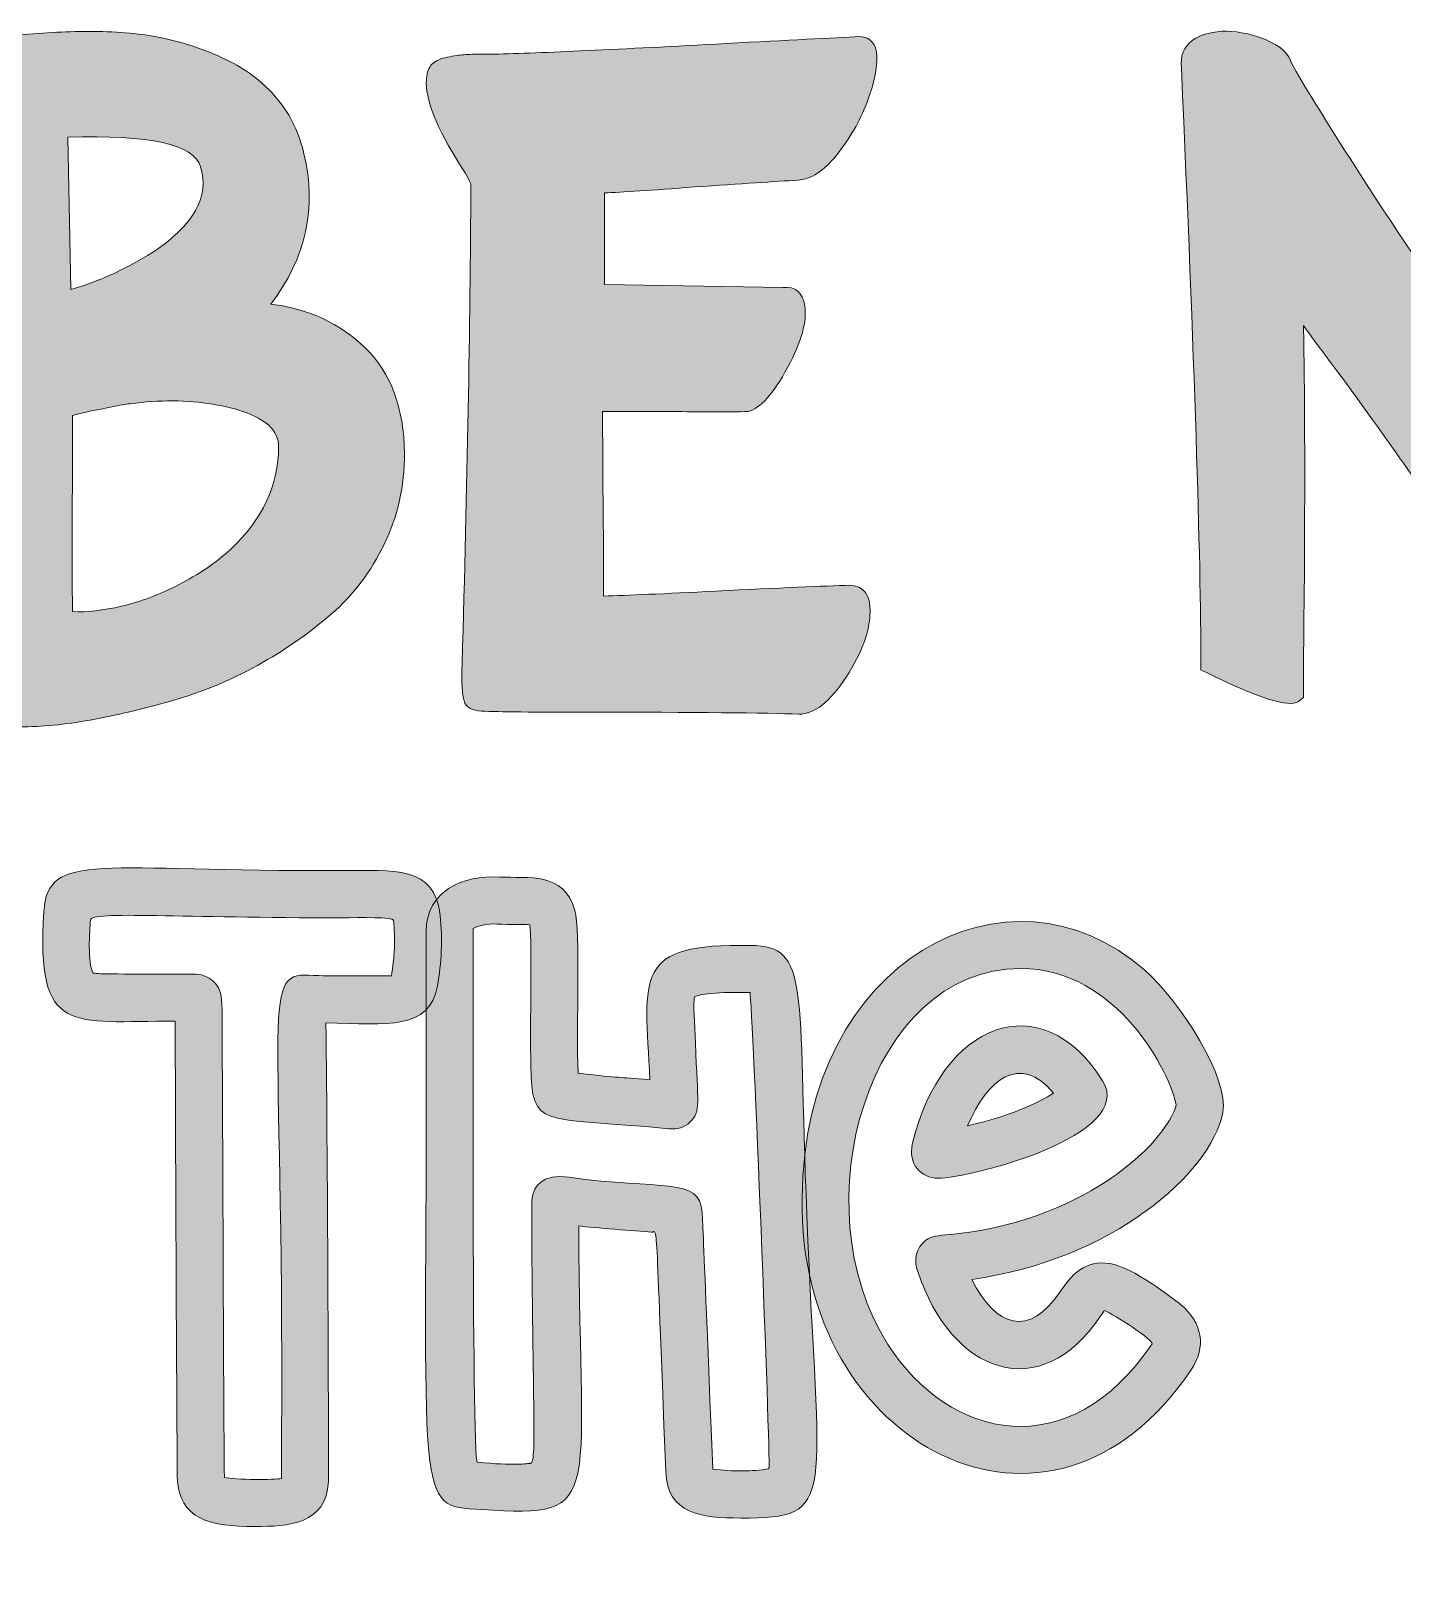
# Model space of a CAD drawing. Header units: inches. Extents: x 109 to 970, y -981 to -100.
# Drawn here: x 540.2 to 715.5, y -976.9 to -779 of the extents above; entities that cross this region are included whole.
import ezdxf

# ---------------------------------------------------------------- set-up
doc = ezdxf.new("R2010")
doc.units = ezdxf.units.IN
doc.header["$MEASUREMENT"] = 0
doc.layers.add('Layer 1', color=7, linetype='Continuous')

# ---------------------------------------------------------------- blocks, each defined once
blk = doc.blocks.new('block 3')
at = {"layer": 'Layer 1', "true_color": 0xffffff}
h = blk.add_hatch(color=7, dxfattribs=at)
h.dxf.hatch_style = 2
edge = h.paths.add_edge_path()
edge.add_spline(control_points=[(592.2, -901.05), (591.14, -906.77), (585.93, -905.92), (577.95, -905.76), (578.18, -924.23), (578.33, -963.01), (578.27, -964.42), (578.03, -969.85), (573.13, -970.14), (568.84, -970.14), (563.34, -970.14), (559.07, -969.35), (558.96, -963.79), (558.89, -960.13), (558.69, -910.01), (558.69, -905.55), (545.37, -905.54), (540.89, -907.5), (541.9, -891.53), (542.39, -883.77), (549, -886.41), (580.03, -886.31), (586.53, -886.29), (591.92, -885.6), (592.57, -892.05), (592.88, -895.06), (592.75, -898.09), (592.2, -901.05)], knot_values=[0, 0, 0, 0, 1, 1, 1, 2, 2, 2, 3, 3, 3, 4, 4, 4, 5, 5, 5, 6, 6, 6, 7, 7, 7, 8, 8, 8, 9, 9, 9, 9], degree=3, periodic=1)
edge = h.paths.add_edge_path()
edge.add_spline(control_points=[(586.59, -892.65), (586.55, -892.22), (582.35, -892.32), (580.04, -892.33), (559.61, -892.39), (547.93, -891.44), (547.85, -892.61), (547.75, -894.14), (547.45, -898.05), (548.19, -899.4), (549, -899.54), (551.51, -899.53), (560.99, -899.54), (562, -899.53), (562.85, -899.77), (563.58, -900.49), (565.01, -901.9), (564.63, -902.84), (564.72, -912.71), (564.74, -914.88), (564.91, -962.67), (564.98, -963.86), (566.34, -964.23), (571.52, -964.16), (572.26, -964), (572.75, -904.67), (569.39, -899.29), (575.79, -899.67), (578.92, -899.83), (582.86, -899.74), (586.32, -899.77), (586.74, -897.43), (586.83, -895.03), (586.59, -892.65)], knot_values=[0, 0, 0, 0, 1, 1, 1, 2, 2, 2, 3, 3, 3, 4, 4, 4, 5, 5, 5, 6, 6, 6, 7, 7, 7, 8, 8, 8, 9, 9, 9, 10, 10, 10, 11, 11, 11, 11], degree=3, periodic=1)
h = blk.add_hatch(color=7, dxfattribs=at)
h.dxf.hatch_style = 2
edge = h.paths.add_edge_path()
edge.add_spline(control_points=[(660.52, -938.56), (663.55, -944.6), (667.81, -946.15), (671.87, -940.07), (673.62, -937.43), (675.5, -935.83), (678.78, -936.67), (681.85, -937.45), (687.08, -941.67), (687.14, -941.71), (690.04, -944.08), (690.55, -947.15), (688.55, -950.13), (670.63, -976.85), (638.26, -959.81), (638.83, -928.15), (639.01, -897.7), (665.23, -883.83), (682.58, -898.99), (687.28, -903.09), (693.48, -913.01), (692.62, -917.24), (691.01, -925.09), (678.48, -936.04), (660.52, -938.56)], knot_values=[0, 0, 0, 0, 1, 1, 1, 2, 2, 2, 3, 3, 3, 4, 4, 4, 5, 5, 5, 6, 6, 6, 7, 7, 7, 8, 8, 8, 8], degree=3, periodic=1)
edge = h.paths.add_edge_path()
edge.add_spline(control_points=[(686.66, -916.3), (685.95, -912.24), (679.13, -898.81), (666.8, -898.81), (647.27, -898.81), (638.51, -929.24), (649.8, -946.88), (657.66, -959.16), (673.04, -962.46), (683.56, -946.78), (683.84, -946.36), (678.67, -942.99), (677.46, -942.55), (677.33, -942.72), (677.18, -942.95), (677.07, -943.12), (669.37, -954.76), (657.89, -950.72), (653.58, -937.42), (653.44, -936.99), (653.01, -935.66), (653.89, -934.36), (655.13, -932.52), (656.59, -933.16), (661.08, -932.39), (670.16, -930.83), (676.3, -927.25), (679.84, -924.53), (684.39, -921.04), (686.23, -917.83), (686.66, -916.3)], knot_values=[0, 0, 0, 0, 1, 1, 1, 2, 2, 2, 3, 3, 3, 4, 4, 4, 5, 5, 5, 6, 6, 6, 7, 7, 7, 8, 8, 8, 9, 9, 9, 10, 10, 10, 10], degree=3, periodic=1)
edge = h.paths.add_edge_path()
edge.add_spline(control_points=[(677.24, -913.17), (681.57, -920.09), (660.52, -925.62), (656.18, -925.62), (654.01, -925.62), (652.34, -923.74), (652.92, -921.28), (656.61, -905.73), (669.43, -900.71), (677.24, -913.17)], knot_values=[0, 0, 0, 0, 1, 1, 1, 2, 2, 2, 3, 3, 3, 3], degree=3, periodic=1)
edge = h.paths.add_edge_path()
edge.add_spline(control_points=[(670.98, -914.75), (666.66, -909.53), (662.45, -913.08), (659.99, -918.91), (665.26, -917.75), (669.13, -915.95), (670.98, -914.75)], knot_values=[0, 0, 0, 0, 1, 1, 1, 2, 2, 2, 2], degree=3, periodic=1)
h = blk.add_hatch(color=7, dxfattribs=at)
h.dxf.hatch_style = 2
edge = h.paths.add_edge_path()
edge.add_spline(control_points=[(630.99, -969.06), (625.92, -969.06), (621.61, -968.51), (621.4, -963.16), (620.05, -929.17), (620.4, -932.58), (619.55, -932.52), (617.54, -932.36), (612.27, -931.95), (610.28, -931.73), (610.37, -968.57), (614.03, -969.09), (596.23, -967.86), (588.93, -967.35), (591.07, -963.54), (590.76, -894.15), (590.73, -888.82), (595.53, -886.88), (600.14, -887.13), (603.82, -887.33), (608.37, -886.38), (609.79, -891.39), (610.53, -894.01), (609.93, -906.08), (610.2, -912.19), (616.13, -912.89), (614.87, -912.63), (619.37, -913.03), (618.7, -899.59), (617.19, -895.62), (632.28, -895.87), (639.84, -895.99), (638.26, -900.8), (639.43, -930.32), (640.91, -967.33), (643.56, -969.06), (630.99, -969.06)], knot_values=[0, 0, 0, 0, 1, 1, 1, 2, 2, 2, 3, 3, 3, 4, 4, 4, 5, 5, 5, 6, 6, 6, 7, 7, 7, 8, 8, 8, 9, 9, 9, 10, 10, 10, 11, 11, 11, 12, 12, 12, 12], degree=3, periodic=1)
edge = h.paths.add_edge_path()
edge.add_spline(control_points=[(632.17, -901.88), (626.88, -901.8), (625.46, -902.22), (625.08, -902.45), (624.85, -903.18), (625.12, -905.82), (625.2, -908.35), (625.44, -916.08), (625.98, -917.07), (624.48, -918.48), (623.81, -919.11), (622.91, -919.43), (621.8, -919.3), (605.17, -917.67), (604.35, -919.51), (604.15, -911.17), (604.02, -906.02), (604.32, -895.65), (604.03, -893.23), (603.14, -893.15), (601.63, -893.24), (599.81, -893.14), (598.46, -893.06), (597.39, -893.36), (596.79, -893.7), (596.79, -893.72), (596.59, -961.83), (597.29, -961.91), (601.94, -962.42), (603.78, -962.07), (604.09, -962.07), (604.96, -961.98), (604.36, -955.52), (604.26, -928.95), (604.25, -926.61), (605.66, -925.01), (609.05, -925.5), (620.7, -927.19), (625.8, -925.38), (626.05, -929.97), (626.03, -929.7), (626.03, -928.2), (627.4, -962.81), (630.06, -963.13), (632.41, -963.12), (634.59, -962.76), (634.79, -960.57), (632.5, -903.73), (632.17, -901.88)], knot_values=[0, 0, 0, 0, 1, 1, 1, 2, 2, 2, 3, 3, 3, 4, 4, 4, 5, 5, 5, 6, 6, 6, 7, 7, 7, 8, 8, 8, 9, 9, 9, 10, 10, 10, 11, 11, 11, 12, 12, 12, 13, 13, 13, 14, 14, 14, 15, 15, 15, 16, 16, 16, 16], degree=3, periodic=1)
at = {"layer": 'Layer 1', "lineweight": 0}
for points, knots in [([(592.2, -901.05), (591.14, -906.77), (585.93, -905.92), (577.95, -905.76), (578.18, -924.23), (578.33, -963.01), (578.27, -964.42), (578.03, -969.85), (573.13, -970.14), (568.84, -970.14), (563.34, -970.14), (559.07, -969.35), (558.96, -963.79), (558.89, -960.13), (558.69, -910.01), (558.69, -905.55), (545.37, -905.54), (540.89, -907.5), (541.9, -891.53), (542.39, -883.77), (549, -886.41), (580.03, -886.31), (586.53, -886.29), (591.92, -885.6), (592.57, -892.05), (592.88, -895.06), (592.75, -898.09), (592.2, -901.05)], [0, 0, 0, 0, 1, 1, 1, 2, 2, 2, 3, 3, 3, 4, 4, 4, 5, 5, 5, 6, 6, 6, 7, 7, 7, 8, 8, 8, 9, 9, 9, 9]), ([(660.52, -938.56), (663.55, -944.6), (667.81, -946.15), (671.87, -940.07), (673.62, -937.43), (675.5, -935.83), (678.78, -936.67), (681.85, -937.45), (687.08, -941.67), (687.14, -941.71), (690.04, -944.08), (690.55, -947.15), (688.55, -950.13), (670.63, -976.85), (638.26, -959.81), (638.83, -928.15), (639.01, -897.7), (665.23, -883.83), (682.58, -898.99), (687.28, -903.09), (693.48, -913.01), (692.62, -917.24), (691.01, -925.09), (678.48, -936.04), (660.52, -938.56)], [0, 0, 0, 0, 1, 1, 1, 2, 2, 2, 3, 3, 3, 4, 4, 4, 5, 5, 5, 6, 6, 6, 7, 7, 7, 8, 8, 8, 8]), ([(630.99, -969.06), (625.92, -969.06), (621.61, -968.51), (621.4, -963.16), (620.05, -929.17), (620.4, -932.58), (619.55, -932.52), (617.54, -932.36), (612.27, -931.95), (610.28, -931.73), (610.37, -968.57), (614.03, -969.09), (596.23, -967.86), (588.93, -967.35), (591.07, -963.54), (590.76, -894.15), (590.73, -888.82), (595.53, -886.88), (600.14, -887.13), (603.82, -887.33), (608.37, -886.38), (609.79, -891.39), (610.53, -894.01), (609.93, -906.08), (610.2, -912.19), (616.13, -912.89), (614.87, -912.63), (619.37, -913.03), (618.7, -899.59), (617.19, -895.62), (632.28, -895.87), (639.84, -895.99), (638.26, -900.8), (639.43, -930.32), (640.91, -967.33), (643.56, -969.06), (630.99, -969.06)], [0, 0, 0, 0, 1, 1, 1, 2, 2, 2, 3, 3, 3, 4, 4, 4, 5, 5, 5, 6, 6, 6, 7, 7, 7, 8, 8, 8, 9, 9, 9, 10, 10, 10, 11, 11, 11, 12, 12, 12, 12]), ([(586.59, -892.65), (586.55, -892.22), (582.35, -892.32), (580.04, -892.33), (559.61, -892.39), (547.93, -891.44), (547.85, -892.61), (547.75, -894.14), (547.45, -898.05), (548.19, -899.4), (549, -899.54), (551.51, -899.53), (560.99, -899.54), (562, -899.53), (562.85, -899.77), (563.58, -900.49), (565.01, -901.9), (564.63, -902.84), (564.72, -912.71), (564.74, -914.88), (564.91, -962.67), (564.98, -963.86), (566.34, -964.23), (571.52, -964.16), (572.26, -964), (572.75, -904.67), (569.39, -899.29), (575.79, -899.67), (578.92, -899.83), (582.86, -899.74), (586.32, -899.77), (586.74, -897.43), (586.83, -895.03), (586.59, -892.65)], [0, 0, 0, 0, 1, 1, 1, 2, 2, 2, 3, 3, 3, 4, 4, 4, 5, 5, 5, 6, 6, 6, 7, 7, 7, 8, 8, 8, 9, 9, 9, 10, 10, 10, 11, 11, 11, 11]), ([(632.17, -901.88), (626.88, -901.8), (625.46, -902.22), (625.08, -902.45), (624.85, -903.18), (625.12, -905.82), (625.2, -908.35), (625.44, -916.08), (625.98, -917.07), (624.48, -918.48), (623.81, -919.11), (622.91, -919.43), (621.8, -919.3), (605.17, -917.67), (604.35, -919.51), (604.15, -911.17), (604.02, -906.02), (604.32, -895.65), (604.03, -893.23), (603.14, -893.15), (601.63, -893.24), (599.81, -893.14), (598.46, -893.06), (597.39, -893.36), (596.79, -893.7), (596.79, -893.72), (596.59, -961.83), (597.29, -961.91), (601.94, -962.42), (603.78, -962.07), (604.09, -962.07), (604.96, -961.98), (604.36, -955.52), (604.26, -928.95), (604.25, -926.61), (605.66, -925.01), (609.05, -925.5), (620.7, -927.19), (625.8, -925.38), (626.05, -929.97), (626.03, -929.7), (626.03, -928.2), (627.4, -962.81), (630.06, -963.13), (632.41, -963.12), (634.59, -962.76), (634.79, -960.57), (632.5, -903.73), (632.17, -901.88)], [0, 0, 0, 0, 1, 1, 1, 2, 2, 2, 3, 3, 3, 4, 4, 4, 5, 5, 5, 6, 6, 6, 7, 7, 7, 8, 8, 8, 9, 9, 9, 10, 10, 10, 11, 11, 11, 12, 12, 12, 13, 13, 13, 14, 14, 14, 15, 15, 15, 16, 16, 16, 16]), ([(686.66, -916.3), (685.95, -912.24), (679.13, -898.81), (666.8, -898.81), (647.27, -898.81), (638.51, -929.24), (649.8, -946.88), (657.66, -959.16), (673.04, -962.46), (683.56, -946.78), (683.84, -946.36), (678.67, -942.99), (677.46, -942.55), (677.33, -942.72), (677.18, -942.95), (677.07, -943.12), (669.37, -954.76), (657.89, -950.72), (653.58, -937.42), (653.44, -936.99), (653.01, -935.66), (653.89, -934.36), (655.13, -932.52), (656.59, -933.16), (661.08, -932.39), (670.16, -930.83), (676.3, -927.25), (679.84, -924.53), (684.39, -921.04), (686.23, -917.83), (686.66, -916.3)], [0, 0, 0, 0, 1, 1, 1, 2, 2, 2, 3, 3, 3, 4, 4, 4, 5, 5, 5, 6, 6, 6, 7, 7, 7, 8, 8, 8, 9, 9, 9, 10, 10, 10, 10]), ([(677.24, -913.17), (681.57, -920.09), (660.52, -925.62), (656.18, -925.62), (654.01, -925.62), (652.34, -923.74), (652.92, -921.28), (656.61, -905.73), (669.43, -900.71), (677.24, -913.17)], [0, 0, 0, 0, 1, 1, 1, 2, 2, 2, 3, 3, 3, 3]), ([(670.98, -914.75), (666.66, -909.53), (662.45, -913.08), (659.99, -918.91), (665.26, -917.75), (669.13, -915.95), (670.98, -914.75)], [0, 0, 0, 0, 1, 1, 1, 2, 2, 2, 2])]:
    blk.add_open_spline(points, degree=3, knots=knots, dxfattribs=at)
blk = doc.blocks.new('block 9')
at = {"layer": 'Layer 1', "true_color": 0xffffff}
h = blk.add_hatch(color=7, dxfattribs=at)
h.dxf.hatch_style = 2
edge = h.paths.add_edge_path()
edge.add_spline(control_points=[(570.91, -813.9), (575.73, -814.49), (579.77, -816.36), (583.01, -819.52), (586.26, -822.68), (587.92, -827.17), (588, -832.99), (588, -837.15), (587.15, -841), (585.44, -844.54), (583.74, -848.07), (581.47, -851.07), (578.64, -853.52), (575.81, -855.97), (572.67, -858.16), (569.22, -860.07), (565.77, -861.98), (562.15, -863.48), (558.37, -864.56), (554.58, -865.64), (551.07, -866.47), (547.83, -867.06), (544.58, -867.64), (541.59, -867.93), (538.84, -867.93), (538.84, -867.93), (538.34, -867.93), (538.34, -867.93), (533.1, -867.93), (530.44, -866.93), (530.36, -864.94), (530.27, -857.53), (530.06, -845.35), (529.73, -828.38), (529.48, -811.49), (529.28, -799.35), (529.11, -791.94), (529.02, -791.69), (528.57, -791.07), (527.74, -790.07), (525.57, -787.49), (524.79, -785.45), (525.37, -783.96), (525.86, -782.38), (527.74, -781.3), (530.98, -780.71), (534.22, -780.05), (537.43, -779.59), (540.59, -779.34), (543.75, -779.09), (546.89, -779.01), (550.01, -779.09), (553.13, -779.18), (556.04, -779.57), (558.74, -780.28), (561.44, -780.98), (563.92, -781.94), (566.17, -783.15), (568.41, -784.35), (570.32, -785.93), (571.91, -787.89), (573.48, -789.84), (574.57, -792.11), (575.15, -794.69), (576.81, -801.59), (575.4, -808), (570.91, -813.9)], knot_values=[0, 0, 0, 0, 1, 1, 1, 2, 2, 2, 3, 3, 3, 4, 4, 4, 5, 5, 5, 6, 6, 6, 7, 7, 7, 8, 8, 8, 9, 9, 9, 10, 10, 10, 11, 11, 11, 12, 12, 12, 13, 13, 13, 14, 14, 14, 15, 15, 15, 16, 16, 16, 17, 17, 17, 18, 18, 18, 19, 19, 19, 20, 20, 20, 21, 21, 21, 22, 22, 22, 22], degree=3, periodic=1)
edge = h.paths.add_edge_path()
edge.add_spline(control_points=[(561.3, -801.93), (562.3, -800.1), (562.51, -798.22), (561.92, -796.31), (561.09, -793.48), (555.44, -792.24), (544.96, -792.57), (544.96, -792.57), (545.33, -812.03), (545.33, -812.03), (548.32, -811.2), (551.4, -809.87), (554.56, -808.04), (557.72, -806.21), (559.97, -804.17), (561.3, -801.93)], knot_values=[0, 0, 0, 0, 1, 1, 1, 2, 2, 2, 3, 3, 3, 4, 4, 4, 5, 5, 5, 5], degree=3, periodic=1)
edge = h.paths.add_edge_path()
edge.add_spline(control_points=[(545.52, -840.67), (545.47, -846.2), (545.5, -850.38), (545.58, -853.21), (547.41, -853.29), (549.49, -853.06), (551.82, -852.52), (554.15, -851.98), (556.58, -851.07), (559.12, -849.78), (561.65, -848.49), (563.88, -846.97), (565.79, -845.22), (569.87, -841.4), (571.91, -837.03), (571.91, -832.12), (571.91, -831.12), (571.49, -830.21), (570.66, -829.38), (569.16, -828.13), (566.77, -827.24), (563.48, -826.69), (560.2, -826.15), (556.68, -826.13), (552.94, -826.63), (552.69, -826.63), (551.98, -826.75), (550.82, -827), (548.49, -827.42), (546.74, -827.8), (545.58, -828.13), (545.58, -830.96), (545.56, -835.14), (545.52, -840.67)], knot_values=[0, 0, 0, 0, 1, 1, 1, 2, 2, 2, 3, 3, 3, 4, 4, 4, 5, 5, 5, 6, 6, 6, 7, 7, 7, 8, 8, 8, 9, 9, 9, 10, 10, 10, 11, 11, 11, 11], degree=3, periodic=1)
h = blk.add_hatch(color=7, dxfattribs=at)
h.dxf.hatch_style = 2
edge = h.paths.add_edge_path()
edge.add_spline(control_points=[(745.59, -781.46), (745.67, -791.19), (745.55, -807.21), (745.21, -829.5), (745.05, -845.06), (744.96, -856.33), (744.96, -863.31), (744.96, -864.48), (744.42, -865.31), (743.34, -865.81), (742.59, -866.14), (741.64, -866.31), (740.47, -866.31), (738.97, -866.31), (737.27, -866), (735.36, -865.37), (733.44, -864.75), (732.4, -863.94), (732.24, -862.94), (730.49, -858.61), (728.14, -853.96), (725.19, -848.96), (722.23, -843.97), (719.68, -839.92), (717.51, -836.8), (715.35, -833.68), (712.27, -829.38), (708.28, -823.88), (706.03, -820.89), (704.25, -818.48), (702.92, -816.65), (703.08, -823.97), (703.12, -834.78), (703.04, -849.09), (702.96, -855.16), (702.92, -859.94), (702.92, -863.44), (702.92, -863.44), (702.92, -864.19), (702.92, -864.19), (702.92, -864.19), (702.29, -864.69), (702.29, -864.69), (701.04, -865.52), (697.09, -864.27), (690.44, -860.94), (690.44, -860.94), (689.81, -860.69), (689.81, -860.69), (689.81, -860.69), (689.81, -859.94), (689.81, -859.94), (689.81, -846.47), (688.98, -821.06), (687.32, -783.71), (687.15, -782.21), (687.61, -781.05), (688.69, -780.21), (689.94, -779.38), (691.42, -778.99), (693.12, -779.03), (694.82, -779.07), (696.47, -779.42), (698.05, -780.09), (700.05, -780.92), (701.17, -781.96), (701.42, -783.21), (707.41, -793.44), (717.02, -808.04), (730.24, -827), (730.24, -827), (731.61, -828.88), (731.61, -828.88), (731.2, -813.57), (730.7, -798.85), (730.12, -784.71), (730.12, -784.71), (730.12, -784.33), (730.12, -784.33), (730.12, -784.33), (730.24, -784.08), (730.24, -784.08), (730.91, -782.58), (732.76, -781.4), (735.79, -780.53), (738.83, -779.65), (741.26, -779.34), (743.09, -779.59), (744.51, -779.76), (745.34, -780.3), (745.59, -781.21), (745.59, -781.21), (745.59, -781.46), (745.59, -781.46)], knot_values=[0, 0, 0, 0, 1, 1, 1, 2, 2, 2, 3, 3, 3, 4, 4, 4, 5, 5, 5, 6, 6, 6, 7, 7, 7, 8, 8, 8, 9, 9, 9, 10, 10, 10, 11, 11, 11, 12, 12, 12, 13, 13, 13, 14, 14, 14, 15, 15, 15, 16, 16, 16, 17, 17, 17, 18, 18, 18, 19, 19, 19, 20, 20, 20, 21, 21, 21, 22, 22, 22, 23, 23, 23, 24, 24, 24, 25, 25, 25, 26, 26, 26, 27, 27, 27, 28, 28, 28, 29, 29, 29, 30, 30, 30, 31, 31, 31, 31], degree=3, periodic=1)
h = blk.add_hatch(color=7, dxfattribs=at)
h.dxf.hatch_style = 2
edge = h.paths.add_edge_path()
edge.add_spline(control_points=[(644.9, -849.84), (646.73, -849.92), (647.6, -851.04), (647.52, -853.21), (647.52, -855.62), (646.5, -858.41), (644.46, -861.57), (642.42, -864.73), (640.4, -866.31), (638.41, -866.31), (634.25, -866.14), (625.27, -866.06), (611.46, -866.06), (604.55, -866.06), (600.02, -866.02), (597.86, -865.93), (596.61, -865.85), (595.86, -865.41), (595.61, -864.62), (595.36, -863.83), (595.28, -862.23), (595.36, -859.82), (596.03, -837.03), (596.4, -816.65), (596.49, -798.68), (596.49, -798.35), (595.86, -797.23), (594.61, -795.31), (591.7, -790.57), (590.45, -787.04), (590.87, -784.71), (590.95, -784.04), (591.2, -783.52), (591.62, -783.15), (592.03, -782.77), (592.66, -782.5), (593.49, -782.34), (594.32, -782.17), (595.03, -782.07), (595.61, -782.02), (596.19, -781.98), (597.07, -781.96), (598.23, -781.96), (598.23, -781.96), (599.48, -781.96), (599.48, -781.96), (605.55, -781.8), (615.45, -781.34), (629.17, -780.59), (637.08, -780.17), (642.78, -779.88), (646.27, -779.71), (647.6, -779.8), (648.31, -780.63), (648.39, -782.21), (648.47, -783.71), (648.06, -785.66), (647.14, -788.07), (646.23, -790.49), (644.94, -792.73), (643.27, -794.81), (641.61, -796.89), (639.95, -797.97), (638.28, -798.06), (635.46, -798.22), (631.05, -798.51), (625.06, -798.93), (619.57, -799.35), (615.74, -799.6), (613.58, -799.68), (613.58, -799.68), (613.58, -811.41), (613.58, -811.41), (613.58, -811.41), (636.41, -811.78), (636.41, -811.78), (637.99, -811.62), (638.91, -812.41), (639.16, -814.15), (639.49, -816.07), (638.76, -818.69), (636.97, -822.01), (635.18, -825.34), (633.5, -827.21), (631.92, -827.63), (629.43, -827.71), (626.39, -827.71), (622.81, -827.63), (618.65, -827.63), (615.49, -827.63), (613.33, -827.63), (613.33, -831.54), (613.35, -835.47), (613.39, -839.42), (613.43, -843.37), (613.45, -847.3), (613.45, -851.21), (616.37, -851.13), (621.15, -850.92), (627.8, -850.59), (636.04, -850.17), (641.73, -849.92), (644.9, -849.84)], knot_values=[0, 0, 0, 0, 1, 1, 1, 2, 2, 2, 3, 3, 3, 4, 4, 4, 5, 5, 5, 6, 6, 6, 7, 7, 7, 8, 8, 8, 9, 9, 9, 10, 10, 10, 11, 11, 11, 12, 12, 12, 13, 13, 13, 14, 14, 14, 15, 15, 15, 16, 16, 16, 17, 17, 17, 18, 18, 18, 19, 19, 19, 20, 20, 20, 21, 21, 21, 22, 22, 22, 23, 23, 23, 24, 24, 24, 25, 25, 25, 26, 26, 26, 27, 27, 27, 28, 28, 28, 29, 29, 29, 30, 30, 30, 31, 31, 31, 32, 32, 32, 33, 33, 33, 34, 34, 34, 34], degree=3, periodic=1)
at = {"layer": 'Layer 1', "lineweight": 0}
for points, knots in [([(570.91, -813.9), (575.73, -814.49), (579.77, -816.36), (583.01, -819.52), (586.26, -822.68), (587.92, -827.17), (588, -832.99), (588, -837.15), (587.15, -841), (585.44, -844.54), (583.74, -848.07), (581.47, -851.07), (578.64, -853.52), (575.81, -855.97), (572.67, -858.16), (569.22, -860.07), (565.77, -861.98), (562.15, -863.48), (558.37, -864.56), (554.58, -865.64), (551.07, -866.47), (547.83, -867.06), (544.58, -867.64), (541.59, -867.93), (538.84, -867.93), (538.84, -867.93), (538.34, -867.93), (538.34, -867.93), (533.1, -867.93), (530.44, -866.93), (530.36, -864.94), (530.27, -857.53), (530.06, -845.35), (529.73, -828.38), (529.48, -811.49), (529.28, -799.35), (529.11, -791.94), (529.02, -791.69), (528.57, -791.07), (527.74, -790.07), (525.57, -787.49), (524.79, -785.45), (525.37, -783.96), (525.86, -782.38), (527.74, -781.3), (530.98, -780.71), (534.22, -780.05), (537.43, -779.59), (540.59, -779.34), (543.75, -779.09), (546.89, -779.01), (550.01, -779.09), (553.13, -779.18), (556.04, -779.57), (558.74, -780.28), (561.44, -780.98), (563.92, -781.94), (566.17, -783.15), (568.41, -784.35), (570.32, -785.93), (571.91, -787.89), (573.48, -789.84), (574.57, -792.11), (575.15, -794.69), (576.81, -801.59), (575.4, -808), (570.91, -813.9)], [0, 0, 0, 0, 1, 1, 1, 2, 2, 2, 3, 3, 3, 4, 4, 4, 5, 5, 5, 6, 6, 6, 7, 7, 7, 8, 8, 8, 9, 9, 9, 10, 10, 10, 11, 11, 11, 12, 12, 12, 13, 13, 13, 14, 14, 14, 15, 15, 15, 16, 16, 16, 17, 17, 17, 18, 18, 18, 19, 19, 19, 20, 20, 20, 21, 21, 21, 22, 22, 22, 22]), ([(745.59, -781.46), (745.67, -791.19), (745.55, -807.21), (745.21, -829.5), (745.05, -845.06), (744.96, -856.33), (744.96, -863.31), (744.96, -864.48), (744.42, -865.31), (743.34, -865.81), (742.59, -866.14), (741.64, -866.31), (740.47, -866.31), (738.97, -866.31), (737.27, -866), (735.36, -865.37), (733.44, -864.75), (732.4, -863.94), (732.24, -862.94), (730.49, -858.61), (728.14, -853.96), (725.19, -848.96), (722.23, -843.97), (719.68, -839.92), (717.51, -836.8), (715.35, -833.68), (712.27, -829.38), (708.28, -823.88), (706.03, -820.89), (704.25, -818.48), (702.92, -816.65), (703.08, -823.97), (703.12, -834.78), (703.04, -849.09), (702.96, -855.16), (702.92, -859.94), (702.92, -863.44), (702.92, -863.44), (702.92, -864.19), (702.92, -864.19), (702.92, -864.19), (702.29, -864.69), (702.29, -864.69), (701.04, -865.52), (697.09, -864.27), (690.44, -860.94), (690.44, -860.94), (689.81, -860.69), (689.81, -860.69), (689.81, -860.69), (689.81, -859.94), (689.81, -859.94), (689.81, -846.47), (688.98, -821.06), (687.32, -783.71), (687.15, -782.21), (687.61, -781.05), (688.69, -780.21), (689.94, -779.38), (691.42, -778.99), (693.12, -779.03), (694.82, -779.07), (696.47, -779.42), (698.05, -780.09), (700.05, -780.92), (701.17, -781.96), (701.42, -783.21), (707.41, -793.44), (717.02, -808.04), (730.24, -827), (730.24, -827), (731.61, -828.88), (731.61, -828.88), (731.2, -813.57), (730.7, -798.85), (730.12, -784.71), (730.12, -784.71), (730.12, -784.33), (730.12, -784.33), (730.12, -784.33), (730.24, -784.08), (730.24, -784.08), (730.91, -782.58), (732.76, -781.4), (735.79, -780.53), (738.83, -779.65), (741.26, -779.34), (743.09, -779.59), (744.51, -779.76), (745.34, -780.3), (745.59, -781.21), (745.59, -781.21), (745.59, -781.46), (745.59, -781.46)], [0, 0, 0, 0, 1, 1, 1, 2, 2, 2, 3, 3, 3, 4, 4, 4, 5, 5, 5, 6, 6, 6, 7, 7, 7, 8, 8, 8, 9, 9, 9, 10, 10, 10, 11, 11, 11, 12, 12, 12, 13, 13, 13, 14, 14, 14, 15, 15, 15, 16, 16, 16, 17, 17, 17, 18, 18, 18, 19, 19, 19, 20, 20, 20, 21, 21, 21, 22, 22, 22, 23, 23, 23, 24, 24, 24, 25, 25, 25, 26, 26, 26, 27, 27, 27, 28, 28, 28, 29, 29, 29, 30, 30, 30, 31, 31, 31, 31]), ([(644.9, -849.84), (646.73, -849.92), (647.6, -851.04), (647.52, -853.21), (647.52, -855.62), (646.5, -858.41), (644.46, -861.57), (642.42, -864.73), (640.4, -866.31), (638.41, -866.31), (634.25, -866.14), (625.27, -866.06), (611.46, -866.06), (604.55, -866.06), (600.02, -866.02), (597.86, -865.93), (596.61, -865.85), (595.86, -865.41), (595.61, -864.62), (595.36, -863.83), (595.28, -862.23), (595.36, -859.82), (596.03, -837.03), (596.4, -816.65), (596.49, -798.68), (596.49, -798.35), (595.86, -797.23), (594.61, -795.31), (591.7, -790.57), (590.45, -787.04), (590.87, -784.71), (590.95, -784.04), (591.2, -783.52), (591.62, -783.15), (592.03, -782.77), (592.66, -782.5), (593.49, -782.34), (594.32, -782.17), (595.03, -782.07), (595.61, -782.02), (596.19, -781.98), (597.07, -781.96), (598.23, -781.96), (598.23, -781.96), (599.48, -781.96), (599.48, -781.96), (605.55, -781.8), (615.45, -781.34), (629.17, -780.59), (637.08, -780.17), (642.78, -779.88), (646.27, -779.71), (647.6, -779.8), (648.31, -780.63), (648.39, -782.21), (648.47, -783.71), (648.06, -785.66), (647.14, -788.07), (646.23, -790.49), (644.94, -792.73), (643.27, -794.81), (641.61, -796.89), (639.95, -797.97), (638.28, -798.06), (635.46, -798.22), (631.05, -798.51), (625.06, -798.93), (619.57, -799.35), (615.74, -799.6), (613.58, -799.68), (613.58, -799.68), (613.58, -811.41), (613.58, -811.41), (613.58, -811.41), (636.41, -811.78), (636.41, -811.78), (637.99, -811.62), (638.91, -812.41), (639.16, -814.15), (639.49, -816.07), (638.76, -818.69), (636.97, -822.01), (635.18, -825.34), (633.5, -827.21), (631.92, -827.63), (629.43, -827.71), (626.39, -827.71), (622.81, -827.63), (618.65, -827.63), (615.49, -827.63), (613.33, -827.63), (613.33, -831.54), (613.35, -835.47), (613.39, -839.42), (613.43, -843.37), (613.45, -847.3), (613.45, -851.21), (616.37, -851.13), (621.15, -850.92), (627.8, -850.59), (636.04, -850.17), (641.73, -849.92), (644.9, -849.84)], [0, 0, 0, 0, 1, 1, 1, 2, 2, 2, 3, 3, 3, 4, 4, 4, 5, 5, 5, 6, 6, 6, 7, 7, 7, 8, 8, 8, 9, 9, 9, 10, 10, 10, 11, 11, 11, 12, 12, 12, 13, 13, 13, 14, 14, 14, 15, 15, 15, 16, 16, 16, 17, 17, 17, 18, 18, 18, 19, 19, 19, 20, 20, 20, 21, 21, 21, 22, 22, 22, 23, 23, 23, 24, 24, 24, 25, 25, 25, 26, 26, 26, 27, 27, 27, 28, 28, 28, 29, 29, 29, 30, 30, 30, 31, 31, 31, 32, 32, 32, 33, 33, 33, 34, 34, 34, 34]), ([(561.3, -801.93), (562.3, -800.1), (562.51, -798.22), (561.92, -796.31), (561.09, -793.48), (555.44, -792.24), (544.96, -792.57), (544.96, -792.57), (545.33, -812.03), (545.33, -812.03), (548.32, -811.2), (551.4, -809.87), (554.56, -808.04), (557.72, -806.21), (559.97, -804.17), (561.3, -801.93)], [0, 0, 0, 0, 1, 1, 1, 2, 2, 2, 3, 3, 3, 4, 4, 4, 5, 5, 5, 5]), ([(545.52, -840.67), (545.47, -846.2), (545.5, -850.38), (545.58, -853.21), (547.41, -853.29), (549.49, -853.06), (551.82, -852.52), (554.15, -851.98), (556.58, -851.07), (559.12, -849.78), (561.65, -848.49), (563.88, -846.97), (565.79, -845.22), (569.87, -841.4), (571.91, -837.03), (571.91, -832.12), (571.91, -831.12), (571.49, -830.21), (570.66, -829.38), (569.16, -828.13), (566.77, -827.24), (563.48, -826.69), (560.2, -826.15), (556.68, -826.13), (552.94, -826.63), (552.69, -826.63), (551.98, -826.75), (550.82, -827), (548.49, -827.42), (546.74, -827.8), (545.58, -828.13), (545.58, -830.96), (545.56, -835.14), (545.52, -840.67)], [0, 0, 0, 0, 1, 1, 1, 2, 2, 2, 3, 3, 3, 4, 4, 4, 5, 5, 5, 6, 6, 6, 7, 7, 7, 8, 8, 8, 9, 9, 9, 10, 10, 10, 11, 11, 11, 11])]:
    blk.add_open_spline(points, degree=3, knots=knots, dxfattribs=at)

msp = doc.modelspace()

# ---------------------------------------------------------------- block references
at = {"layer": 'Layer 1'}
for name in ['block 9', 'block 3']:
    msp.add_blockref(name, (0, 0), dxfattribs=at)

doc.saveas('drawing.dxf')
